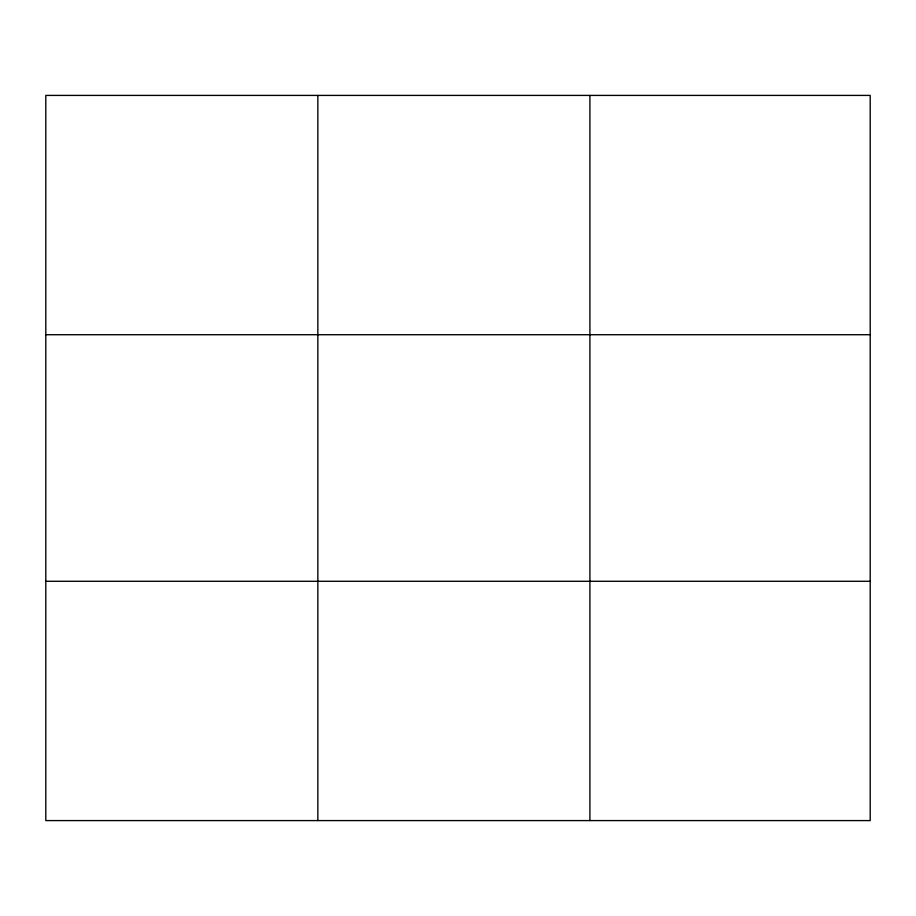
<?xml version="1.0" encoding="UTF-8"?>
<svg xmlns="http://www.w3.org/2000/svg" width="916" height="916" viewBox="0 0 916 916"><rect width="100%" height="100%" fill="white"/><g stroke="black" fill="none" stroke-linecap="round" stroke-linejoin="round"><path stroke-width="1.37" d="M317.852 820.587L317.852 95.413M589.904 820.587L589.904 95.413M870.2 334.718L870.2 95.413L45.8 95.413L45.8 820.587L870.2 820.587L870.2 334.718L45.8 334.718M45.8 581.282L870.2 581.282"/></g></svg>
